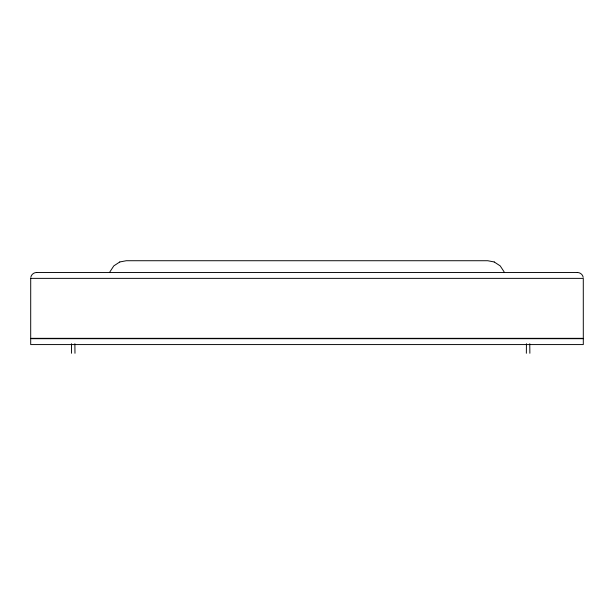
<?xml version="1.0" encoding="UTF-8"?>
<svg xmlns="http://www.w3.org/2000/svg" width="614" height="614" viewBox="0 0 614 614"><rect width="100%" height="100%" fill="white"/><g stroke="black" fill="none" stroke-linecap="round" stroke-linejoin="round"><path stroke-width="0.92" d="M71.462 353.273L71.546 343.725M526.351 353.273L526.428 343.725M30.8 277.298C31.283 274.55 33.877 272.439 36.663 272.486M109.883 271.872L113.797 265.893L119.784 261.971M119.776 261.971L126.277 260.727L487.746 260.727L494.224 261.971M36.579 272.486L577.421 272.486M577.337 272.486C580.123 272.439 582.717 274.55 583.2 277.298M494.216 261.971L500.203 265.893L504.132 271.872M529.767 343.725L529.867 353.273M74.877 343.725L74.977 353.273M30.715 278.365L30.7 338.329L583.3 338.329L583.285 278.365L30.7 278.365M583.3 338.698L30.7 338.698L30.7 344.577L583.3 344.577L583.3 338.698"/></g></svg>
